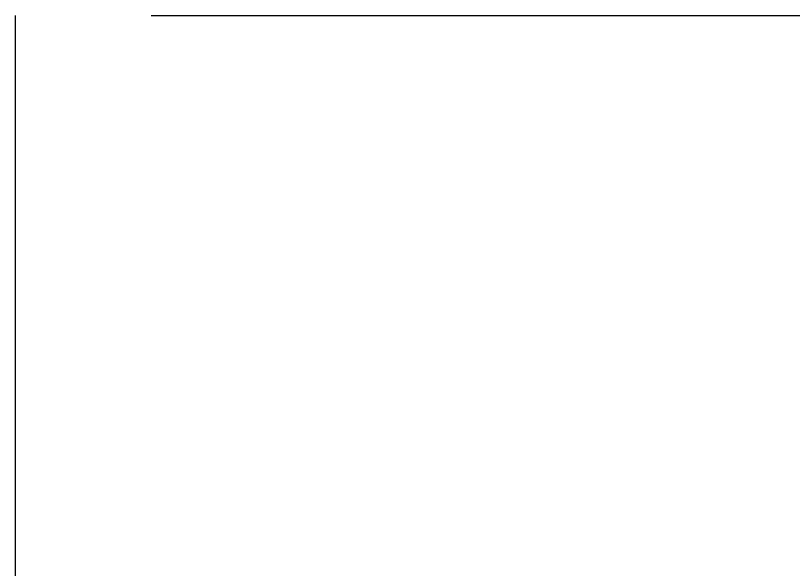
# Model space of a CAD drawing. Extents: x -38 to 2998, y -195 to 11529.
# Drawn here: x 574 to 642.8, y 2831 to 2880 of the extents above; entities that cross this region are included whole.
import ezdxf

# ---------------------------------------------------------------- set-up
doc = ezdxf.new("R2010")
doc.units = 0
doc.header["$MEASUREMENT"] = 0
doc.layers.add('CENTERLINES', color=7, linetype='CONTINUOUS')

msp = doc.modelspace()

# ---------------------------------------------------------------- linework, layer by layer
at = {"layer": 'CENTERLINES', "color": 0, "linetype": 'CONTINUOUS'}
for p, q in [((573.96, 2748), (573.96, 2880)), ((573.96, 2748), (573.96, 2880)), ((573.96, 2748), (573.96, 2880)), ((585.96, 2880), (732.96, 2880)), ((585.96, 2880), (732.96, 2880)), ((585.96, 2880), (732.96, 2880))]:
    msp.add_line(p, q, dxfattribs=at)

doc.saveas('drawing.dxf')
